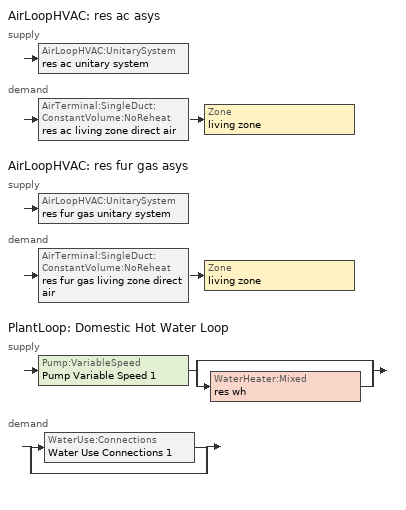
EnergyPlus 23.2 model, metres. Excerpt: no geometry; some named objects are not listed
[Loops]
AirLoopHVAC 'res ac asys'
 supply: AirLoopHVAC:UnitarySystem 'res ac unitary system'
 demand: AirTerminal:SingleDuct:ConstantVolume:NoReheat 'res ac living zone direct air' > Zone 'living zone'
AirLoopHVAC 'res fur gas asys'
 supply: AirLoopHVAC:UnitarySystem 'res fur gas unitary system'
 demand: AirTerminal:SingleDuct:ConstantVolume:NoReheat 'res fur gas living zone direct air' > Zone 'living zone'
PlantLoop 'Domestic Hot Water Loop'
 supply: Pump:VariableSpeed 'Pump Variable Speed 1' > split
  | bypass
  | WaterHeater:Mixed 'res wh'
 demand: split
  | WaterUse:Connections 'Water Use Connections 1'
  | bypass
[ZoneControl:Thermostat]
living zone Thermostat: Zone or ZoneList=living zone; Control Type Schedule=living zone Thermostat Schedule; Control 1=living zone temperature setpoint
[ThermostatSetpoint:DualSetpoint]
living zone temperature setpoint: Heating Setpoint Temperature Schedule=res heating setpoint; Cooling Setpoint Temperature Schedule=res cooling setpoint
[AirTerminal:SingleDuct:ConstantVolume:NoReheat] Availability Schedule=Always On Discrete; Maximum Air Flow Rate {m3/s}=0.674684
res ac living zone direct air; res fur gas living zone direct air
[Zone equipment]
living zone: res ac living zone direct air, res fur gas living zone direct air
[AirLoopHVAC] Design Supply Air Flow Rate {m3/s}=0.674684
res ac asys; res fur gas asys
[Sizing:System] Type of Load to Size On=Sensible; Design Outdoor Air Flow Rate {m3/s}=Autosize; Central Heating Maximum System Air Flow Ratio=0.3; Preheat Design Temperature {C}=7; Preheat Design Humidity Ratio {kgWater/kgDryAir}=0.008; Precool Design Temperature {C}=12.8; Precool Design Humidity Ratio {kgWater/kgDryAir}=0.008; Central Cooling Design Supply Air Temperature {C}=12.8; Central Heating Design Supply Air Temperature {C}=16.7; Type of Zone Sum to Use=NonCoincident; 100% Outdoor Air in Cooling=Yes; 100% Outdoor Air in Heating=Yes; Central Cooling Design Supply Air Humidity Ratio {kgWater/kgDryAir}=0.0085; Central Heating Design Supply Air Humidity Ratio {kgWater/kgDryAir}=0.008; Cooling Supply Air Flow Rate Method=DesignDay; Cooling Supply Air Flow Rate {m3/s}=0; Cooling Supply Air Flow Rate Per Floor Area {m3/s-m2}=0.00996765; Cooling Fraction of Autosized Cooling Supply Air Flow Rate=1; Cooling Supply Air Flow Rate Per Unit Cooling Capacity {m3/s-W}=3.94755e-05; Heating Supply Air Flow Rate Method=DesignDay; Heating Supply Air Flow Rate {m3/s}=0; Heating Supply Air Flow Rate Per Floor Area {m3/s-m2}=0.00996765; Heating Fraction of Autosized Heating Supply Air Flow Rate=1; Heating Fraction of Autosized Cooling Supply Air Flow Rate=1; Heating Supply Air Flow Rate Per Unit Heating Capacity {m3/s-W}=3.15882e-05; System Outdoor Air Method=ZoneSum; Zone Maximum Outdoor Air Fraction=1; Cooling Design Capacity Method=CoolingDesignCapacity; Cooling Design Capacity {W}=Autosize; Cooling Design Capacity Per Floor Area {W/m2}=234.7; Fraction of Autosized Cooling Design Capacity=1; Heating Design Capacity Method=HeatingDesignCapacity; Heating Design Capacity {W}=Autosize; Heating Design Capacity Per Floor Area {W/m2}=157; Fraction of Autosized Heating Design Capacity=1; Central Cooling Capacity Control Method=OnOff
res ac asys; res fur gas asys
[AvailabilityManager:Scheduled] Schedule=Always On Discrete
res ac asys Availability Manager; res fur gas asys Availability Manager
[AirLoopHVAC:UnitarySystem] Control Type=Load; Controlling Zone or Thermostat Location=living zone; Dehumidification Control Type=None; Availability Schedule=Always On Discrete; Fan Placement=BlowThrough; Supply Air Fan Operating Mode Schedule=Always Off Discrete; DX Heating Coil Sizing Ratio=1; Use DOAS DX Cooling Coil=No; Minimum Supply Air Temperature {C}=2; Latent Load Control=SensibleOnlyLoadControl; Cooling Supply Air Flow Rate Method=SupplyAirFlowRate; Heating Supply Air Flow Rate Method=SupplyAirFlowRate; No Load Supply Air Flow Rate {m3/s}=0; Maximum Supply Air Temperature {C}=48.8889; Maximum Outdoor Dry-Bulb Temperature for Supplemental Heater Operation {C}=21; Ancillary On-Cycle Electric Power {W}=0; Ancillary Off-Cycle Electric Power {W}=0
Name | Supply Fan | Cooling Coil | Cooling Supply Air Flow Rate {m3/s} | Heating Supply Air Flow Rate {m3/s} | Heating Coil
res ac unitary system | res ac clg supply fan | res ac cooling coil | 0.624544 | 0
res fur gas unitary system | res fur gas htg supply fan |  | 0 | 0.674684 | res fur gas heating coil
[Fan:OnOff] Availability Schedule=Always On Discrete; Fan Total Efficiency=0.75; Pressure Rise {Pa}=794.58; Maximum Flow Rate {m3/s}=0.674688; Motor Efficiency=1; Motor In Airstream Fraction=1
Name | Fan Power Ratio Function of Speed Ratio Curve | Fan Efficiency Ratio Function of Speed Ratio Curve
res ac clg supply fan | Fan On Off Power Curve | Fan On Off Efficiency Curve
res fur gas htg supply fan | Fan On Off Power Curve 1 | Fan On Off Efficiency Curve 1
[Coil:Cooling:DX:SingleSpeed]
res ac cooling coil: Availability Schedule=Always On Discrete; Gross Rated Total Cooling Capacity {W}=9326.6; Gross Rated Sensible Heat Ratio=0.740403; Gross Rated Cooling COP {W/W}=3.95054; Rated Air Flow Rate {m3/s}=0.48324; 2017 Rated Evaporator Fan Power Per Volume Flow Rate {W/(m3/s)}=773.391; Total Cooling Capacity Function of Temperature Curve=Cool-Cap-fT1; Total Cooling Capacity Function of Flow Fraction Curve=Cool-Cap-fFF1; Energy Input Ratio Function of Temperature Curve=Cool-EIR-fT1; Energy Input Ratio Function of Flow Fraction Curve=Cool-EIR-fFF1; Part Load Fraction Correlation Curve=Cool-PLF-fPLR1; Nominal Time for Condensate Removal to Begin {s}=1000; Ratio of Initial Moisture Evaporation Rate and Steady State Latent Capacity=1.5; Maximum Cycling Rate {cycles/hr}=3; Latent Capacity Time Constant {s}=45; Condenser Type=AirCooled; Evaporative Condenser Effectiveness=0; Evaporative Condenser Air Flow Rate {m3/s}=Autosize; Evaporative Condenser Pump Rated Power Consumption {W}=Autosize; Crankcase Heater Capacity {W}=0; Maximum Outdoor Dry-Bulb Temperature for Crankcase Heater Operation {C}=12.7778; Basin Heater Capacity {W/K}=0; Basin Heater Setpoint Temperature {C}=10
[AirLoopHVAC:ReturnPlenum]
Name | Zone
res ac asys return plenum | res ds res ac asys ret air zone
res fur gas asys return plenum | res ds res fur gas asys ret air zone
[Coil:Heating:Fuel]
res fur gas heating coil: Availability Schedule=Always On Discrete; Fuel Type=NaturalGas; Burner Efficiency=0.76; Nominal Capacity {W}=22585; On Cycle Parasitic Electric Load {W}=76; Off Cycle Parasitic Fuel Load {W}=0
[PlantLoop]
Domestic Hot Water Loop: Fluid Type=Water; Plant Equipment Operation Scheme=Domestic Hot Water Loop Operation Schemes; Maximum Loop Temperature {C}=100; Minimum Loop Temperature {C}=0; Maximum Loop Flow Rate {m3/s}=0.01; Minimum Loop Flow Rate {m3/s}=0; Plant Loop Volume {m3}=0.003; Load Distribution Scheme=Optimal; Plant Loop Demand Calculation Scheme=SingleSetpoint
[Sizing:Plant]
Domestic Hot Water Loop: Loop Type=Heating; Design Loop Exit Temperature {C}=52.6667; Loop Design Temperature Difference {deltaC}=5.55556; Sizing Option=NonCoincident; Zone Timesteps in Averaging Window=1; Coincident Sizing Factor Mode=None
[Pump:VariableSpeed]
Pump Variable Speed 1: Design Maximum Flow Rate {m3/s}=0.01; Design Pump Head {Pa}=1; Design Power Consumption {W}=0; Motor Efficiency=1; Fraction of Motor Inefficiencies to Fluid Stream=0; Coefficient 1 of the Part Load Performance Curve=0; Coefficient 2 of the Part Load Performance Curve=1; Coefficient 3 of the Part Load Performance Curve=0; Coefficient 4 of the Part Load Performance Curve=0; Design Minimum Flow Rate {m3/s}=0; Pump Control Type=Intermittent; Skin Loss Radiative Fraction=0.5; Design Power Sizing Method=PowerPerFlowPerPressure; Design Electric Power per Unit Flow Rate {W/(m3/s)}=348701.1; Design Shaft Power per Unit Flow Rate per Unit Head {W/((m3/s)-Pa)}=1.28205; Design Minimum Flow Rate Fraction=0
[WaterHeater:Mixed]
res wh: Tank Volume {m3}=0.179807; Setpoint Temperature Schedule=WH Setpoint Temp; Deadband Temperature Difference {deltaC}=2; Maximum Temperature Limit {C}=99; Heater Control Type=Cycle; Heater Maximum Capacity {W}=11722.8; Heater Minimum Capacity {W}=0; Heater Ignition Minimum Flow Rate {m3/s}=0; Heater Ignition Delay {s}=0; Heater Fuel Type=NaturalGas; Heater Thermal Efficiency=0.773298; Off Cycle Parasitic Fuel Consumption Rate {W}=0; Off Cycle Parasitic Fuel Type=Electricity; Off Cycle Parasitic Heat Fraction to Tank=0; On Cycle Parasitic Fuel Consumption Rate {W}=0; On Cycle Parasitic Fuel Type=Electricity; On Cycle Parasitic Heat Fraction to Tank=0; Ambient Temperature Indicator=Zone; Ambient Temperature Zone=unfinished basement zone; Off Cycle Loss Coefficient to Ambient Temperature {W/K}=4.15693; Off Cycle Loss Fraction to Zone=0.64; On Cycle Loss Coefficient to Ambient Temperature {W/K}=4.15693; On Cycle Loss Fraction to Zone=1; Use Side Effectiveness=1; Source Side Effectiveness=1; Use Side Design Flow Rate {m3/s}=Autosize; Source Side Design Flow Rate {m3/s}=Autosize; Indirect Water Heating Recovery Time {hr}=1.5; Source Side Flow Control Mode=IndirectHeatPrimarySetpoint
[SetpointManager:Scheduled]
Setpoint Manager Scheduled 1: Control Variable=Temperature; Schedule=dhw temp
[WaterUse:Connections]
Water Use Connections 1: Water Use Equipment 1=res shower; Water Use Equipment 2=res sink; Water Use Equipment 3=res bath; Water Use Equipment 4=res shower dist=0.0; Water Use Equipment 5=res sink dist=0.0; Water Use Equipment 6=res bath dist=0.0; Water Use Equipment 7=res cw; Water Use Equipment 8=res dw
[WaterUse:Equipment] Zone=living zone
Name | Peak Flow Rate {m3/s} | Flow Rate Fraction Schedule | Target Temperature Schedule
res shower | 0.000282084 | res shower schedule | res shower temperature schedule
res sink | 0.000217295 | res sink schedule | res sink temperature schedule
res bath | 0.000410179 | res bath schedule | res bath temperature schedule
res shower dist=0.0 | 0 | res shower schedule | res shower temperature schedule
res sink dist=0.0 | 0 | res sink schedule | res sink temperature schedule
res bath dist=0.0 | 0 | res bath schedule | res bath temperature schedule
res cw | 0.000143212 | res cw schedule | res cw temperature schedule
res dw | 6.68786e-05 | res dw schedule | res dw temperature schedule
[PlantEquipmentOperationSchemes]
Domestic Hot Water Loop Operation Schemes: Control Scheme 1=Domestic Hot Water Loop Heating Operation Scheme; Control Scheme 1 Schedule=Always On Discrete
[PlantEquipmentOperation:HeatingLoad]
Domestic Hot Water Loop Heating Operation Scheme: Load Range 1 Lower Limit {W}=0; Load Range 1 Upper Limit {W}=1000000000; Range 1 Equipment List=Domestic Hot Water Loop Heating Equipment List
[PlantEquipmentList]
Domestic Hot Water Loop Heating Equipment List: res wh
[EnergyManagementSystem:GlobalVariable]
res_ds_res_ac_asys_AhMfr
res_ds_res_ac_asys_AhT
res_ds_res_ac_asys_AhToLiv
res_ds_res_ac_asys_AhTt
res_ds_res_ac_asys_AhVfr
res_ds_res_ac_asys_AhW
res_ds_res_ac_asys_AhWt
res_ds_res_ac_asys_FanRtf
res_ds_res_ac_asys_LivToAh
res_ds_res_ac_asys_lk_ret_fan_equiv
res_ds_res_ac_asys_lk_sup_fan_equiv
res_ds_res_ac_asys_RaT
res_ds_res_ac_asys_RaW
res_ds_res_ac_asys_RetDCnToAh
res_ds_res_ac_asys_RetDCnToPl
res_ds_res_ac_asys_RetLatLk
res_ds_res_ac_asys_RetSLk
res_ds_res_ac_asys_SupDCnToAh
res_ds_res_ac_asys_SupDCnToLv
res_ds_res_ac_asys_SupLatLkToAh
res_ds_res_ac_asys_SupLatLkToLv
res_ds_res_ac_asys_SupSLkToAh
res_ds_res_ac_asys_SupSLkToLv
res_ds_res_fur_gas_asys_AhMfr
res_ds_res_fur_gas_asys_AhT
res_ds_res_fur_gas_asys_AhToLiv
res_ds_res_fur_gas_asys_AhTt
res_ds_res_fur_gas_asys_AhVfr
res_ds_res_fur_gas_asys_AhW
res_ds_res_fur_gas_asys_AhWt
res_ds_res_fur_gas_asys_FanRtf
res_ds_res_fur_gas_asys_LivToAh
res_ds_res_fur_gas_asys_lk_ret_fan_equiv
res_ds_res_fur_gas_asys_lk_sup_fan_equiv
res_ds_res_fur_gas_asys_RaT
res_ds_res_fur_gas_asys_RaW
res_ds_res_fur_gas_asys_RetDCnToAh
res_ds_res_fur_gas_asys_RetDCnToPl
res_ds_res_fur_gas_asys_RetLatLk
res_ds_res_fur_gas_asys_RetSLk
res_ds_res_fur_gas_asys_SupDCnToAh
res_ds_res_fur_gas_asys_SupDCnToLv
res_ds_res_fur_gas_asys_SupLatLkToAh
res_ds_res_fur_gas_asys_SupLatLkToLv
res_ds_res_fur_gas_asys_SupSLkToAh
res_ds_res_fur_gas_asys_SupSLkToLv
[EnergyManagementSystem:Sensor]
Name | Output:Variable or Output:Meter Index Key | Output:Variable or Output:Meter
res_af_1_tin_s; res_ceil_fan_tin_sensor | living zone | Zone Mean Air Temperature
res_af_1_tt_s | living zone | Zone Outdoor Air Drybulb Temperature
res_af_vw_s |  | Site Wind Speed
res_ceil_fan_sched_val_sensor | res ceil fan schedule | Schedule Value
res_ds_res_ac_asys_ah_mfr_s | Node 19 | System Node Mass Flow Rate
res_ds_res_ac_asys_ah_tt_s | Node 19 | System Node Temperature
res_ds_res_ac_asys_ah_vfr_s | Node 19 | System Node Current Density Volume Flow Rate
res_ds_res_ac_asys_ah_wt_s | Node 19 | System Node Humidity Ratio
res_ds_res_ac_asys_fan_rtf_s | res ac clg supply fan | Fan Runtime Fraction
res_ds_res_ac_asys_ra_t_s | Node 22 | System Node Temperature
res_ds_res_ac_asys_ra_w_s | Node 22 | System Node Humidity Ratio
res_ds_res_ac_asys_win_s; res_ds_res_fur_gas_asys_win_s | living zone | Zone Mean Air Humidity Ratio
res_ds_res_fur_gas_asys_ah_mfr_s | Node 26 | System Node Mass Flow Rate
res_ds_res_fur_gas_asys_ah_tt_s | Node 26 | System Node Temperature
res_ds_res_fur_gas_asys_ah_vfr_s | Node 26 | System Node Current Density Volume Flow Rate
res_ds_res_fur_gas_asys_ah_wt_s | Node 26 | System Node Humidity Ratio
res_ds_res_fur_gas_asys_fan_rtf_s | res fur gas htg supply fan | Fan Runtime Fraction
res_ds_res_fur_gas_asys_ra_t_s | Node 29 | System Node Temperature
res_ds_res_fur_gas_asys_ra_w_s | Node 29 | System Node Humidity Ratio
res_infil_1_bath_sch_s | res mv_1 bath exhaust schedule | Schedule Value
res_infil_1_dryer_sch_s | res mv_1 dryer exhaust schedule | Schedule Value
res_infil_1_range_sch_s | res mv_1 range exhaust schedule | Schedule Value
res_infil_1_wh_sch_s | Always On Discrete | Schedule Value
res_nv_1_nva_s | res nv_1 avail schedule | Schedule Value
res_nv_1_sp_s | res nv_1 temp schedule | Schedule Value
res_nv_pb_s |  | Site Outdoor Air Barometric Pressure
res_nv_wt_s |  | Site Outdoor Air Humidity Ratio
[EnergyManagementSystem:Actuator]
Name | Actuated Component Unique | Actuated Component Type | Actuated Component Control Type
res_ceil_fan_sched_override | res ceil fan master | Schedule:Constant | Schedule Value
res_ds_res_ac_asys_AhToLivMix_act | res ds res ac asys AhToLivMix | ZoneMixing | Air Exchange Flow Rate
res_ds_res_ac_asys_LivToAhMix_act | res ds res ac asys LivToAhMix | ZoneMixing | Air Exchange Flow Rate
res_ds_res_ac_asys_RetDCnToAhEquip_act | res ds res ac asys RetDCnToAhEquip | OtherEquipment | Power Level
res_ds_res_ac_asys_RetDCnToPlEq_act | res ds res ac asys RetDCnToPlEq | OtherEquipment | Power Level
res_ds_res_ac_asys_RetLatLkEq_act | res ds res ac asys RetLatLkEq | OtherEquipment | Power Level
res_ds_res_ac_asys_RetSLkEq_act | res ds res ac asys RetSLkEq | OtherEquipment | Power Level
res_ds_res_ac_asys_SupDCnToAhEq_act | res ds res ac asys SupDCnToAhEq | OtherEquipment | Power Level
res_ds_res_ac_asys_SupDCnToLvEq_act | res ds res ac asys SupDCnToLvEq | OtherEquipment | Power Level
res_ds_res_ac_asys_SupLatLkToAhEq_act | res ds res ac asys SupLatLkToAhEq | OtherEquipment | Power Level
res_ds_res_ac_asys_SupLatLkToLvEq_act | res ds res ac asys SupLatLkToLvEq | OtherEquipment | Power Level
res_ds_res_ac_asys_SupSLkToAhEq_act | res ds res ac asys SupSLkToAhEq | OtherEquipment | Power Level
res_ds_res_ac_asys_SupSLkToLvEq_act | res ds res ac asys SupSLkToLvEq | OtherEquipment | Power Level
res_ds_res_fur_gas_asys_AhToLivMix_act | res ds res fur gas asys AhToLivMix | ZoneMixing | Air Exchange Flow Rate
res_ds_res_fur_gas_asys_LivToAhMix_act | res ds res fur gas asys LivToAhMix | ZoneMixing | Air Exchange Flow Rate
res_ds_res_fur_gas_asys_RetDCnToAhEquip_act | res ds res fur gas asys RetDCnToAhEquip | OtherEquipment | Power Level
res_ds_res_fur_gas_asys_RetDCnToPlEq_act | res ds res fur gas asys RetDCnToPlEq | OtherEquipment | Power Level
res_ds_res_fur_gas_asys_RetLatLkEq_act | res ds res fur gas asys RetLatLkEq | OtherEquipment | Power Level
res_ds_res_fur_gas_asys_RetSLkEq_act | res ds res fur gas asys RetSLkEq | OtherEquipment | Power Level
res_ds_res_fur_gas_asys_SupDCnToAhEq_act | res ds res fur gas asys SupDCnToAhEq | OtherEquipment | Power Level
res_ds_res_fur_gas_asys_SupDCnToLvEq_act | res ds res fur gas asys SupDCnToLvEq | OtherEquipment | Power Level
res_ds_res_fur_gas_asys_SupLatLkToAhEq_act | res ds res fur gas asys SupLatLkToAhEq | OtherEquipment | Power Level
res_ds_res_fur_gas_asys_SupLatLkToLvEq_act | res ds res fur gas asys SupLatLkToLvEq | OtherEquipment | Power Level
res_ds_res_fur_gas_asys_SupSLkToAhEq_act | res ds res fur gas asys SupSLkToAhEq | OtherEquipment | Power Level
res_ds_res_fur_gas_asys_SupSLkToLvEq_act | res ds res fur gas asys SupSLkToLvEq | OtherEquipment | Power Level
res_infil_1_bath_fan_act | res infil_1 bath fan | ElectricEquipment | Electricity Rate
res_infil_1_flow_act | res infil_1 flow | Zone Infiltration | Air Exchange Flow Rate
res_infil_1_house_fan_act | res infil_1 house fan | ElectricEquipment | Electricity Rate
res_infil_1_range_fan_act | res infil_1 range fan | ElectricEquipment | Electricity Rate
res_nv_1_flow_act | res nv_1 flow | Zone Infiltration | Air Exchange Flow Rate
[EnergyManagementSystem:Program]
res_ceil_fan_schedule_program: If res_ceil_fan_sched_val_sensor == 0; Set res_ceil_fan_sched_override = 0; ElseIf res_ceil_fan_tin_sensor < 22.167; Set res_ceil_fan_sched_override = 0; Else; Set res_ceil_fan_sched_override = 1; EndIf
res_ds_res_ac_asys_program: Set res_ds_res_ac_asys_AhMfr = res_ds_res_ac_asys_ah_mfr_s; Set res_ds_res_ac_asys_FanRtf = res_ds_res_ac_asys_fan_rtf_s; Set res_ds_res_ac_asys_AhVfr = res_ds_res_ac_asys_ah_vfr_s; Set res_ds_res_ac_asys_AhTt = res_ds_res_ac_asys_ah_tt_s; Set res_ds_res_ac_asys_AhWt = res_ds_res_ac_asys_ah_wt_s; Set res_ds_res_ac_asys_RaT = res_ds_res_ac_asys_ra_t_s; Set res_ds_res_ac_asys_RaW = res_ds_res_ac_asys_ra_w_s; Set res_ds_res_ac_asys_AhT = res_ds_res_ac_asys_ah_t_s; Set res_ds_res_ac_asys_AhW = res_ds_res_ac_asys_ah_w_s; Run res_ds_res_ac_asys_lk_subrout; Set res_ds_res_ac_asys_SupSLkToLvEq_act = res_ds_res_ac_asys_SupSLkToLv; Set res_ds_res_ac_asys_SupLatLkToLvEq_act = res_ds_res_ac_asys_SupLatLkToLv; Set res_ds_res_ac_asys_SupDCnToLvEq_act = res_ds_res_ac_asys_SupDCnToLv; Set res_ds_res_ac_asys_SupDCnToAhEq_act = res_ds_res_ac_asys_SupDCnToAh; Set res_ds_res_ac_asys_SupSLkToAhEq_act = res_ds_res_ac_asys_SupSLkToAh; Set res_ds_res_ac_asys_SupLatLkToAhEq_act = res_ds_res_ac_asys_SupLatLkToAh; Set res_ds_res_ac_asys_RetSLkEq_act = res_ds_res_ac_asys_RetSLk; Set res_ds_res_ac_asys_RetLatLkEq_act = res_ds_res_ac_asys_RetLatLk; Set res_ds_res_ac_asys_RetDCnToPlEq_act = res_ds_res_ac_asys_RetDCnToPl; Set res_ds_res_ac_asys_RetDCnToAhEquip_act = res_ds_res_ac_asys_RetDCnToAh; Set res_ds_res_ac_asys_AhToLivMix_act = res_ds_res_ac_asys_AhToLiv; Set res_ds_res_ac_asys_LivToAhMix_act = res_ds_res_ac_asys_LivToAh
res_ds_res_fur_gas_asys_program: Set res_ds_res_fur_gas_asys_AhMfr = res_ds_res_fur_gas_asys_ah_mfr_s; Set res_ds_res_fur_gas_asys_FanRtf = res_ds_res_fur_gas_asys_fan_rtf_s; Set res_ds_res_fur_gas_asys_AhVfr = res_ds_res_fur_gas_asys_ah_vfr_s; Set res_ds_res_fur_gas_asys_AhTt = res_ds_res_fur_gas_asys_ah_tt_s; Set res_ds_res_fur_gas_asys_AhWt = res_ds_res_fur_gas_asys_ah_wt_s; Set res_ds_res_fur_gas_asys_RaT = res_ds_res_fur_gas_asys_ra_t_s; Set res_ds_res_fur_gas_asys_RaW = res_ds_res_fur_gas_asys_ra_w_s; Set res_ds_res_fur_gas_asys_AhT = res_ds_res_fur_gas_asys_ah_t_s; Set res_ds_res_fur_gas_asys_AhW = res_ds_res_fur_gas_asys_ah_w_s; Run res_ds_res_fur_gas_asys_lk_subrout; Set res_ds_res_fur_gas_asys_SupSLkToLvEq_act = res_ds_res_fur_gas_asys_SupSLkToLv; Set res_ds_res_fur_gas_asys_SupLatLkToLvEq_act = res_ds_res_fur_gas_asys_SupLatLkToLv; Set res_ds_res_fur_gas_asys_SupDCnToLvEq_act = res_ds_res_fur_gas_asys_SupDCnToLv; Set res_ds_res_fur_gas_asys_SupDCnToAhEq_act = res_ds_res_fur_gas_asys_SupDCnToAh; Set res_ds_res_fur_gas_asys_SupSLkToAhEq_act = res_ds_res_fur_gas_asys_SupSLkToAh; Set res_ds_res_fur_gas_asys_SupLatLkToAhEq_act = res_ds_res_fur_gas_asys_SupLatLkToAh; Set res_ds_res_fur_gas_asys_RetSLkEq_act = res_ds_res_fur_gas_asys_RetSLk; Set res_ds_res_fur_gas_asys_RetLatLkEq_act = res_ds_res_fur_gas_asys_RetLatLk; Set res_ds_res_fur_gas_asys_RetDCnToPlEq_act = res_ds_res_fur_gas_asys_RetDCnToPl; Set res_ds_res_fur_gas_asys_RetDCnToAhEquip_act = res_ds_res_fur_gas_asys_RetDCnToAh; Set res_ds_res_fur_gas_asys_AhToLivMix_act = res_ds_res_fur_gas_asys_AhToLiv; Set res_ds_res_fur_gas_asys_LivToAhMix_act = res_ds_res_fur_gas_asys_LivToAh
res_infil_1_program: Set p_m = 0.14; Set p_s = 0.22; Set s_m = 270; Set s_s = 370; Set z_m = 9.99744; Set z_s = 4.8768; Set f_t = (((s_m/z_m)^p_m)*((z_s/s_s)^p_s)); Set Tdiff = res_af_1_tin_s-res_af_1_tt_s; Set dT = @Abs Tdiff; Set c = 0.1092; Set Cs = 0.1014; Set Cw = 0.1448; Set n = 0.67; Set sft = (f_t*0.7000000000000001); Set temp1 = ((c*Cw)*((sft*res_af_vw_s)^(2*n)))^2; Set Qn = (((c*Cs*(dT^n))^2)+temp1)^0.5; Set Tdiff = res_af_1_tin_s-res_af_1_tt_s; Set dT = @Abs Tdiff; Set QWHV = res_infil_1_wh_sch_s*0.0; Set Qrange = res_infil_1_range_sch_s*0.0472; Set Qdryer = res_infil_1_dryer_sch_s*0.0472; Set Qbath = res_infil_1_bath_sch_s*0.059; Set QhpwhOut = 0; Set QhpwhIn = 0; Set QductsOut = 0; Set QductsIn = 0; Set QductsOut = QductsOut+res_ds_res_fur_gas_asys_lk_ret_fan_equiv; Set QductsIn = QductsIn+res_ds_res_fur_gas_asys_lk_sup_fan_equiv; Set QductsOut = QductsOut+res_ds_res_ac_asys_lk_ret_fan_equiv; Set QductsIn = QductsIn+res_ds_res_ac_asys_lk_sup_fan_equiv; Set Qout = Qrange+Qbath+Qdryer+QhpwhOut+QductsOut; Set Qin = QWHV+QhpwhIn+QductsIn; Set Qu = @Abs (Qout- Qin); Set Qb = (@Min Qout Qin); Set faneff_wh = 1; Set res_infil_1_house_fan_act = (QWHV*300)/faneff_wh*0; Set faneff_sp = 0.4719474432000001; Set res_infil_1_range_fan_act = (Qrange*300)/faneff_sp; Set res_infil_1_bath_fan_act = (Qbath*300)/faneff_sp; Set Q_acctd_for_elsewhere = QhpwhOut+QhpwhIn+QductsOut+QductsIn; Set res_infil_1_flow_act = (((Qu^2)+(Qn^2))^0.5)-Q_acctd_for_elsewhere; Set res_infil_1_flow_act = (@Max res_infil_1_flow_act 0)
res_nv_1_program: Set Tdiff = res_af_1_tin_s-res_af_1_tt_s; Set dT = (@Abs Tdiff); Set pt = (@RhFnTdbWPb res_af_1_tt_s res_nv_wt_s res_nv_pb_s); Set NVA = 13610.343720573013; Set Cs = 0.00017926040778923255; Set Cw = 8.70903777141566e-05; Set MNV = 3.7755795455999985; Set MHR = 0.0115; Set MRH = 0.7; Set temp1 = (res_nv_1_nva_s*NVA); Set SGNV = temp1*((((Cs*dT)+(Cw*(res_af_vw_s^2)))^0.5)/1000); If (res_nv_wt_s<MHR) && (pt<MRH) && (res_af_1_tin_s>res_nv_1_sp_s); Set temp2 = (res_af_1_tin_s-res_nv_1_sp_s); Set NVadj1 = temp2/(res_af_1_tin_s-res_af_1_tt_s); Set NVadj2 = (@Min NVadj1 1); Set NVadj3 = (@Max NVadj2 0); Set NVadj = SGNV*NVadj3; Set res_nv_1_flow_act = (@Min NVadj MNV); Else; Set res_nv_1_flow_act = 0; EndIf
[EnergyManagementSystem:ProgramCallingManager]
res af_1 program calling manager: BeginTimestepBeforePredictor; res_infil_1_program; res_nv_1_program
res ceil fan program calling manager: BeginTimestepBeforePredictor; res_ceil_fan_schedule_program
res ds res ac asys program calling manager: EndOfSystemTimestepAfterHVACReporting; res_ds_res_ac_asys_program
res ds res fur gas asys program calling manager: EndOfSystemTimestepAfterHVACReporting; res_ds_res_fur_gas_asys_program
[Schedule:Day:Interval]
res heating setpoint allday1; res heating setpoint allday2; res heating setpoint allday3; res heating setpoint allday4; res heating setpoint allday5; res heating setpoint allday6; res heating setpoint allday7; res heating setpoint allday8; res heating setpoint allday9; res heating setpoint allday10; res heating setpoint allday11; res heating setpoint allday12: No, 24:00, 20
Schedule Day 12; Schedule Day 13; res bath schedule allday1; res bath schedule allday3; res bath schedule allday4; res bath schedule allday5; res bath schedule allday6; res bath schedule allday7; res cw schedule allday1; res cw schedule allday3; res cw schedule allday4; res cw schedule allday5; res cw schedule allday6; res dw schedule allday1; res dw schedule allday2; res dw schedule allday4; res dw schedule allday5; Schedule Day 17; Schedule Day 19; Schedule Day 6; Schedule Day 7; Schedule Day 8: No, 24:00, 0
res heating setpoint summer design; res cooling setpoint summer design: No, 24:00, 23.8889
res heating setpoint winter design; res cooling setpoint winter design: No, 24:00, 21.1111
res cooling setpoint allday1; res cooling setpoint allday2; res cooling setpoint allday3; res cooling setpoint allday4; res cooling setpoint allday5; res cooling setpoint allday6; res cooling setpoint allday7; res cooling setpoint allday8; res cooling setpoint allday9; res cooling setpoint allday10; res cooling setpoint allday11; res cooling setpoint allday12: No, 01:00, 22.2222, 02:00, 22.2222, 03:00, 22.2222, 04:00, 22.2222, 05:00, 22.2222, 06:00, 22.2222, 07:00, 22.2222, 08:00, 22.2222, 09:00, 22.2222, 10:00, 22.2222, 11:00, 22.2222, 12:00, 22.2222, 13:00, 22.2222, 14:00, 22.2222, 15:00, 22.2222, 16:00, 22.2222, 17:00, 22.2222, 18:00, 22.2222, 19:00, 22.2222, 20:00, 22.2222, 21:00, 22.2222, 22:00, 22.2222, 23:00, 22.2222, 24:00, 22.2222
res bath schedule allday2: No, 08:10, 0, 08:20, 0.180424, 08:30, 0.270635, 24:00, 0
res cw schedule allday2: No, 09:10, 0, 09:20, 0.0902163, 24:00, 0
res cw schedule allday7: No, 13:20, 0, 13:30, 0.0975645, 24:00, 0
res dw schedule allday3: No, 19:30, 0, 19:40, 0.0400351, 19:50, 0.0571529, 20:00, 0.0639016, 20:10, 0.081898, 20:20, 0.099543, 20:30, 0.0866432, 24:00, 0
res dw schedule allday6: No, 18:10, 0, 18:20, 0.093427, 18:30, 0.074833, 18:40, 0.0676977, 18:50, 0.068471, 21:10, 0, 21:20, 0.0692794, 21:30, 0.0906855, 21:40, 0.0835852, 21:50, 0.0495255, 22:00, 0.0387698, 22:10, 0.0489279, 24:00, 0
res dw schedule allday7: No, 14:50, 0, 15:00, 0.0515992, 15:10, 0.0746924, 15:20, 0.0617223, 15:30, 0.0624956, 15:40, 0.0599649, 15:50, 0.0781019, 24:00, 0
res shower schedule allday1: No, 06:10, 0, 06:20, 0.450498, 06:30, 0.0643569, 06:40, 0, 06:50, 0.175736, 07:00, 0.100421, 07:50, 0, 08:00, 0.370157, 08:10, 0.323887, 08:20, 0, 08:30, 0.519106, 08:40, 0.0648882, 10:40, 0, 10:50, 0.0471331, 11:00, 0.141399, 12:40, 0, 12:50, 0.280673, 13:10, 0, 13:20, 0.270268, 13:30, 0.202701, 24:00, 0
res shower schedule allday2: No, 19:50, 0, 20:00, 0.29524, 20:10, 0.0738101, 20:20, 0, 20:30, 0.201107, 24:00, 0
res shower schedule allday3: No, 03:00, 0, 03:10, 0.162254, 03:20, 0.378592, 03:30, 0, 03:40, 0.229466, 03:50, 0.152978, 09:10, 0, 09:20, 0.201771, 09:30, 0.336285, 21:30, 0, 21:40, 0.0568076, 21:50, 0.22723, 24:00, 0
res shower schedule allday4: No, 03:00, 0, 03:10, 0.084658, 03:20, 0.42329, 03:30, 0, 03:40, 0.046004, 03:50, 0.368032, 05:30, 0, 05:40, 0.167036, 05:50, 0.278392, 07:40, 0, 07:50, 0.581404, 08:00, 0.0646004, 24:00, 0
res shower schedule allday5: No, 07:10, 0, 07:20, 0.471995, 07:30, 0.094399, 24:00, 0
res shower schedule allday6: No, 10:30, 0, 10:40, 0.144255, 11:00, 0, 11:10, 0.183751, 11:20, 0.11025, 24:00, 0
res shower schedule allday7: No, 04:10, 0, 04:30, 0.112774, 04:40, 0, 05:00, 0.135953, 09:20, 0, 09:30, 0.290015, 09:50, 0, 10:00, 0.201461, 10:10, 0.402922, 10:20, 0.120877, 13:40, 0, 13:50, 0.22847, 14:00, 0.091388, 14:10, 0.172415, 14:20, 0.597764, 14:30, 0.36449, 24:00, 0
res sink schedule allday1: No, 06:40, 0, 06:50, 0.0427584, 07:40, 0, 07:50, 0.0530949, 08:10, 0, 08:20, 0.0375301, 09:10, 0, 09:20, 0.0243089, 09:30, 0, 09:40, 0.0007812, 09:50, 0.0516827, 11:10, 0, 11:20, 0.0033353, 11:30, 0, 11:40, 0.0148438, 11:50, 0, 12:00, 0.0844952, 12:10, 0.0054387, 13:50, 0, 14:00, 0.0292968, 16:30, 0, 16:40, 0.046935, 16:50, 0.0266226, 17:40, 0, 17:50, 0.0113281, 18:00, 0.0042368, 18:20, 0, 18:30, 0.0487079, 20:00, 0, 20:10, 0.105288, 20:20, 0, 20:30, 0.0109976, 21:00, 0, 21:10, 0.0173979, 21:20, 0, 21:30, 0.0252103, 21:40, 0, 21:50, 0.0039663, 22:40, 0, 22:50, 0.01253, 23:00, 0.0914663, 24:00, 0
res sink schedule allday2: No, 00:10, 0.0015925, 07:00, 0, 07:10, 0.004387, 07:20, 0.0167969, 07:30, 0, 07:40, 0.0185697, 07:50, 0.0378004, 08:00, 0.0465144, 08:10, 0.0008714, 08:50, 0, 09:00, 0.0300781, 09:10, 0.0673075, 11:30, 0, 11:40, 0.0250901, 11:50, 0.0476262, 12:00, 0, 12:10, 0.0010817, 12:20, 0.122055, 12:30, 0.0611479, 12:40, 0.0242187, 14:00, 0, 14:10, 0.0011118, 14:40, 0, 14:50, 0.0032452, 15:00, 0.0053486, 17:00, 0, 17:10, 0.0084135, 18:00, 0, 18:10, 0.111779, 19:00, 0, 19:10, 0.0433594, 20:00, 0, 20:10, 0.0314002, 20:20, 0.0744591, 20:30, 0, 20:40, 0.0539363, 21:30, 0, 21:40, 0.0641526, 22:30, 0, 22:40, 0.0001502, 24:00, 0
res sink schedule allday3: No, 06:20, 0, 06:30, 0.0401743, 07:30, 0, 07:40, 0.0155349, 07:50, 0.0283053, 08:00, 0.119651, 08:20, 0, 08:30, 0.0340444, 08:40, 0, 08:50, 0.0002103, 09:00, 0.0824219, 09:10, 0.130048, 09:20, 0, 09:30, 0.0230469, 09:40, 0.0071214, 09:50, 0.0001202, 10:00, 0, 10:10, 0.0183293, 10:20, 0, 10:30, 0.0035156, 10:50, 0, 11:00, 0.0384014, 11:10, 0.005649, 11:20, 0, 11:30, 0.114123, 12:00, 0, 12:10, 0.0380709, 12:50, 0, 13:00, 0.0239182, 13:10, 0, 13:20, 0.0002103, 14:00, 0, 14:10, 0.0715445, 14:20, 0.0436298, 14:30, 0.0072716, 15:10, 0, 15:20, 0.0364783, 15:30, 0.0185096, 16:10, 0, 16:20, 0.0686899, 16:30, 0, 16:40, 0.009345, 16:50, 0.10619, 17:00, 0.0642428, 18:00, 0, 18:10, 0.0053786, 18:20, 0, 18:30, 0.0350962, 18:40, 0.0638522, 20:40, 0, 20:50, 0.0582632, 21:00, 0.0272536, 22:20, 0, 22:30, 0.0123498, 23:00, 0, 23:10, 0.0761119, 23:20, 0.0265925, 23:50, 0, 24:00, 0.0090445
res sink schedule allday4: No, 00:10, 0.0036959, 01:30, 0, 01:40, 0.0148737, 01:50, 0.122626, 02:20, 0, 02:30, 0.195733, 05:10, 0, 05:20, 0.016857, 06:20, 0, 06:30, 0.0798376, 07:10, 0, 07:20, 0.0050781, 08:50, 0, 09:00, 0.0273437, 09:20, 0, 09:30, 0.0598257, 09:40, 0, 09:50, 0.0170072, 10:00, 0.0173377, 10:50, 0, 11:00, 0.0232272, 12:20, 0, 12:30, 0.0431791, 15:10, 0, 15:20, 0.0463642, 15:30, 0.0184796, 17:40, 0, 17:50, 0.0016226, 18:00, 0.0078425, 18:30, 0, 18:40, 9.01e-05, 18:50, 0, 19:00, 0.0637621, 19:10, 0, 19:20, 0.173467, 19:30, 0.0051382, 20:50, 0, 21:00, 0.024399, 23:50, 0, 24:00, 0.0010216
res sink schedule allday5: No, 00:30, 0, 00:40, 0.0294772, 03:40, 0, 03:50, 0.0026142, 08:10, 0, 08:20, 0.0195012, 08:40, 0, 08:50, 0.160637, 09:00, 0.0207932, 09:10, 0.0979867, 09:30, 0, 09:40, 0.0244291, 12:30, 0, 12:40, 0.0028546, 12:50, 0, 13:00, 0.010607, 13:50, 0, 14:00, 0.0603365, 16:30, 0, 16:40, 0.0501803, 16:50, 0, 17:00, 0.0228065, 18:10, 0, 18:20, 0.0277345, 18:30, 0, 18:40, 0.0369892, 18:50, 0.0190505, 21:50, 0, 22:00, 0.0455228, 22:20, 0, 22:30, 0.0063401, 23:00, 0, 23:10, 0.0045673, 23:20, 0.0414063, 24:00, 0
res sink schedule allday6: No, 07:50, 0, 08:00, 0.0004808, 08:50, 0, 09:00, 0.0485277, 10:50, 0, 11:00, 0.0055288, 11:10, 0, 11:20, 0.0014123, 11:30, 0.040024, 13:40, 0, 13:50, 0.0411358, 14:00, 0.0702524, 14:10, 0.0360577, 14:20, 0.025601, 16:50, 0, 17:00, 0.0027644, 17:40, 0, 17:50, 0.0015925, 18:20, 0, 18:30, 0.0225661, 19:30, 0, 19:40, 0.0377704, 19:50, 0.0104267, 20:30, 0, 20:40, 0.0022536, 24:00, 0
res sink schedule allday7: No, 02:40, 0, 02:50, 0.0113281, 04:00, 0, 04:10, 0.0385818, 05:10, 0, 05:20, 0.0115385, 05:40, 0, 05:50, 0.0100361, 06:30, 0, 06:40, 0.0021635, 08:10, 0, 08:20, 0.0125601, 09:00, 0, 09:10, 0.0123197, 09:20, 0, 09:30, 0.0364483, 09:40, 0.0851262, 10:10, 0, 10:20, 0.0008113, 10:30, 0.0045673, 12:00, 0, 12:10, 0.0303786, 12:20, 0.0162861, 14:10, 0, 14:20, 0.189784, 16:50, 0, 17:00, 0.0304087, 17:10, 0.13146, 17:20, 0.158714, 18:30, 0, 18:40, 0.0258113, 18:50, 0.0016226, 19:00, 0.0122897, 19:10, 0.0010817, 19:40, 0, 19:50, 0.0067909, 20:00, 0.0265625, 21:20, 0, 21:30, 0.0285757, 21:40, 0, 21:50, 0.0236178, 24:00, 0
[Schedule:Week:Daily]
res heating setpoint Week Rule - Jan1-Jan6: Schedule Day 12, res heating setpoint allday1, res heating setpoint allday1, res heating setpoint allday1, res heating setpoint allday1, res heating setpoint allday1, res heating setpoint allday1, Schedule Day 12, res heating setpoint summer design, res heating setpoint winter design, Schedule Day 12, Schedule Day 12
res heating setpoint Week Rule - Jan7-Jan27: res heating setpoint allday1, res heating setpoint allday1, res heating setpoint allday1, res heating setpoint allday1, res heating setpoint allday1, res heating setpoint allday1, res heating setpoint allday1, Schedule Day 12, res heating setpoint summer design, res heating setpoint winter design, Schedule Day 12, Schedule Day 12
res heating setpoint Week Rule - Jan28-Feb3: res heating setpoint allday1, res heating setpoint allday1, res heating setpoint allday1, res heating setpoint allday1, res heating setpoint allday2, res heating setpoint allday2, res heating setpoint allday2, Schedule Day 12, res heating setpoint summer design, res heating setpoint winter design, Schedule Day 12, Schedule Day 12
res heating setpoint Week Rule - Feb4-Feb24: res heating setpoint allday2, res heating setpoint allday2, res heating setpoint allday2, res heating setpoint allday2, res heating setpoint allday2, res heating setpoint allday2, res heating setpoint allday2, Schedule Day 12, res heating setpoint summer design, res heating setpoint winter design, Schedule Day 12, Schedule Day 12
res heating setpoint Week Rule - Feb25-Mar3: res heating setpoint allday2, res heating setpoint allday2, res heating setpoint allday2, res heating setpoint allday2, res heating setpoint allday3, res heating setpoint allday3, res heating setpoint allday3, Schedule Day 12, res heating setpoint summer design, res heating setpoint winter design, Schedule Day 12, Schedule Day 12
res heating setpoint Week Rule - Mar4-Mar31: res heating setpoint allday3, res heating setpoint allday3, res heating setpoint allday3, res heating setpoint allday3, res heating setpoint allday3, res heating setpoint allday3, res heating setpoint allday3, Schedule Day 12, res heating setpoint summer design, res heating setpoint winter design, Schedule Day 12, Schedule Day 12
res heating setpoint Week Rule - Apr1-Apr28: res heating setpoint allday4, res heating setpoint allday4, res heating setpoint allday4, res heating setpoint allday4, res heating setpoint allday4, res heating setpoint allday4, res heating setpoint allday4, Schedule Day 12, res heating setpoint summer design, res heating setpoint winter design, Schedule Day 12, Schedule Day 12
res heating setpoint Week Rule - Apr29-May5: res heating setpoint allday4, res heating setpoint allday4, res heating setpoint allday5, res heating setpoint allday5, res heating setpoint allday5, res heating setpoint allday5, res heating setpoint allday5, Schedule Day 12, res heating setpoint summer design, res heating setpoint winter design, Schedule Day 12, Schedule Day 12
res heating setpoint Week Rule - May6-May26: res heating setpoint allday5, res heating setpoint allday5, res heating setpoint allday5, res heating setpoint allday5, res heating setpoint allday5, res heating setpoint allday5, res heating setpoint allday5, Schedule Day 12, res heating setpoint summer design, res heating setpoint winter design, Schedule Day 12, Schedule Day 12
res heating setpoint Week Rule - May27-Jun2: res heating setpoint allday5, res heating setpoint allday5, res heating setpoint allday5, res heating setpoint allday5, res heating setpoint allday5, res heating setpoint allday6, res heating setpoint allday6, Schedule Day 12, res heating setpoint summer design, res heating setpoint winter design, Schedule Day 12, Schedule Day 12
res heating setpoint Week Rule - Jun3-Jun30: res heating setpoint allday6, res heating setpoint allday6, res heating setpoint allday6, res heating setpoint allday6, res heating setpoint allday6, res heating setpoint allday6, res heating setpoint allday6, Schedule Day 12, res heating setpoint summer design, res heating setpoint winter design, Schedule Day 12, Schedule Day 12
res heating setpoint Week Rule - Jul1-Jul28: res heating setpoint allday7, res heating setpoint allday7, res heating setpoint allday7, res heating setpoint allday7, res heating setpoint allday7, res heating setpoint allday7, res heating setpoint allday7, Schedule Day 12, res heating setpoint summer design, res heating setpoint winter design, Schedule Day 12, Schedule Day 12
res heating setpoint Week Rule - Jul29-Aug4: res heating setpoint allday7, res heating setpoint allday7, res heating setpoint allday7, res heating setpoint allday8, res heating setpoint allday8, res heating setpoint allday8, res heating setpoint allday8, Schedule Day 12, res heating setpoint summer design, res heating setpoint winter design, Schedule Day 12, Schedule Day 12
res heating setpoint Week Rule - Aug5-Aug25: res heating setpoint allday8, res heating setpoint allday8, res heating setpoint allday8, res heating setpoint allday8, res heating setpoint allday8, res heating setpoint allday8, res heating setpoint allday8, Schedule Day 12, res heating setpoint summer design, res heating setpoint winter design, Schedule Day 12, Schedule Day 12
res heating setpoint Week Rule - Aug26-Sep1: res heating setpoint allday8, res heating setpoint allday8, res heating setpoint allday8, res heating setpoint allday8, res heating setpoint allday8, res heating setpoint allday8, res heating setpoint allday9, Schedule Day 12, res heating setpoint summer design, res heating setpoint winter design, Schedule Day 12, Schedule Day 12
res heating setpoint Week Rule - Sep2-Sep29: res heating setpoint allday9, res heating setpoint allday9, res heating setpoint allday9, res heating setpoint allday9, res heating setpoint allday9, res heating setpoint allday9, res heating setpoint allday9, Schedule Day 12, res heating setpoint summer design, res heating setpoint winter design, Schedule Day 12, Schedule Day 12
res heating setpoint Week Rule - Sep30-Oct6: res heating setpoint allday9, res heating setpoint allday10, res heating setpoint allday10, res heating setpoint allday10, res heating setpoint allday10, res heating setpoint allday10, res heating setpoint allday10, Schedule Day 12, res heating setpoint summer design, res heating setpoint winter design, Schedule Day 12, Schedule Day 12
res heating setpoint Week Rule - Oct7-Oct27: res heating setpoint allday10, res heating setpoint allday10, res heating setpoint allday10, res heating setpoint allday10, res heating setpoint allday10, res heating setpoint allday10, res heating setpoint allday10, Schedule Day 12, res heating setpoint summer design, res heating setpoint winter design, Schedule Day 12, Schedule Day 12
res heating setpoint Week Rule - Oct28-Nov3: res heating setpoint allday10, res heating setpoint allday10, res heating setpoint allday10, res heating setpoint allday10, res heating setpoint allday11, res heating setpoint allday11, res heating setpoint allday11, Schedule Day 12, res heating setpoint summer design, res heating setpoint winter design, Schedule Day 12, Schedule Day 12
res heating setpoint Week Rule - Nov4-Nov24: res heating setpoint allday11, res heating setpoint allday11, res heating setpoint allday11, res heating setpoint allday11, res heating setpoint allday11, res heating setpoint allday11, res heating setpoint allday11, Schedule Day 12, res heating setpoint summer design, res heating setpoint winter design, Schedule Day 12, Schedule Day 12
res heating setpoint Week Rule - Nov25-Dec1: res heating setpoint allday11, res heating setpoint allday11, res heating setpoint allday11, res heating setpoint allday11, res heating setpoint allday11, res heating setpoint allday11, res heating setpoint allday12, Schedule Day 12, res heating setpoint summer design, res heating setpoint winter design, Schedule Day 12, Schedule Day 12
res heating setpoint Week Rule - Dec2-Dec31: res heating setpoint allday12, res heating setpoint allday12, res heating setpoint allday12, res heating setpoint allday12, res heating setpoint allday12, res heating setpoint allday12, res heating setpoint allday12, Schedule Day 12, res heating setpoint summer design, res heating setpoint winter design, Schedule Day 12, Schedule Day 12
res cooling setpoint Week Rule - Jan1-Jan6: Schedule Day 13, res cooling setpoint allday1, res cooling setpoint allday1, res cooling setpoint allday1, res cooling setpoint allday1, res cooling setpoint allday1, res cooling setpoint allday1, Schedule Day 13, res cooling setpoint summer design, res cooling setpoint winter design, Schedule Day 13, Schedule Day 13
res cooling setpoint Week Rule - Jan7-Jan27: res cooling setpoint allday1, res cooling setpoint allday1, res cooling setpoint allday1, res cooling setpoint allday1, res cooling setpoint allday1, res cooling setpoint allday1, res cooling setpoint allday1, Schedule Day 13, res cooling setpoint summer design, res cooling setpoint winter design, Schedule Day 13, Schedule Day 13
res cooling setpoint Week Rule - Jan28-Feb3: res cooling setpoint allday1, res cooling setpoint allday1, res cooling setpoint allday1, res cooling setpoint allday1, res cooling setpoint allday2, res cooling setpoint allday2, res cooling setpoint allday2, Schedule Day 13, res cooling setpoint summer design, res cooling setpoint winter design, Schedule Day 13, Schedule Day 13
res cooling setpoint Week Rule - Feb4-Feb24: res cooling setpoint allday2, res cooling setpoint allday2, res cooling setpoint allday2, res cooling setpoint allday2, res cooling setpoint allday2, res cooling setpoint allday2, res cooling setpoint allday2, Schedule Day 13, res cooling setpoint summer design, res cooling setpoint winter design, Schedule Day 13, Schedule Day 13
res cooling setpoint Week Rule - Feb25-Mar3: res cooling setpoint allday2, res cooling setpoint allday2, res cooling setpoint allday2, res cooling setpoint allday2, res cooling setpoint allday3, res cooling setpoint allday3, res cooling setpoint allday3, Schedule Day 13, res cooling setpoint summer design, res cooling setpoint winter design, Schedule Day 13, Schedule Day 13
res cooling setpoint Week Rule - Mar4-Mar31: res cooling setpoint allday3, res cooling setpoint allday3, res cooling setpoint allday3, res cooling setpoint allday3, res cooling setpoint allday3, res cooling setpoint allday3, res cooling setpoint allday3, Schedule Day 13, res cooling setpoint summer design, res cooling setpoint winter design, Schedule Day 13, Schedule Day 13
res cooling setpoint Week Rule - Apr1-Apr28: res cooling setpoint allday4, res cooling setpoint allday4, res cooling setpoint allday4, res cooling setpoint allday4, res cooling setpoint allday4, res cooling setpoint allday4, res cooling setpoint allday4, Schedule Day 13, res cooling setpoint summer design, res cooling setpoint winter design, Schedule Day 13, Schedule Day 13
res cooling setpoint Week Rule - Apr29-May5: res cooling setpoint allday4, res cooling setpoint allday4, res cooling setpoint allday5, res cooling setpoint allday5, res cooling setpoint allday5, res cooling setpoint allday5, res cooling setpoint allday5, Schedule Day 13, res cooling setpoint summer design, res cooling setpoint winter design, Schedule Day 13, Schedule Day 13
res cooling setpoint Week Rule - May6-May26: res cooling setpoint allday5, res cooling setpoint allday5, res cooling setpoint allday5, res cooling setpoint allday5, res cooling setpoint allday5, res cooling setpoint allday5, res cooling setpoint allday5, Schedule Day 13, res cooling setpoint summer design, res cooling setpoint winter design, Schedule Day 13, Schedule Day 13
res cooling setpoint Week Rule - May27-Jun2: res cooling setpoint allday5, res cooling setpoint allday5, res cooling setpoint allday5, res cooling setpoint allday5, res cooling setpoint allday5, res cooling setpoint allday6, res cooling setpoint allday6, Schedule Day 13, res cooling setpoint summer design, res cooling setpoint winter design, Schedule Day 13, Schedule Day 13
res cooling setpoint Week Rule - Jun3-Jun30: res cooling setpoint allday6, res cooling setpoint allday6, res cooling setpoint allday6, res cooling setpoint allday6, res cooling setpoint allday6, res cooling setpoint allday6, res cooling setpoint allday6, Schedule Day 13, res cooling setpoint summer design, res cooling setpoint winter design, Schedule Day 13, Schedule Day 13
res cooling setpoint Week Rule - Jul1-Jul28: res cooling setpoint allday7, res cooling setpoint allday7, res cooling setpoint allday7, res cooling setpoint allday7, res cooling setpoint allday7, res cooling setpoint allday7, res cooling setpoint allday7, Schedule Day 13, res cooling setpoint summer design, res cooling setpoint winter design, Schedule Day 13, Schedule Day 13
res cooling setpoint Week Rule - Jul29-Aug4: res cooling setpoint allday7, res cooling setpoint allday7, res cooling setpoint allday7, res cooling setpoint allday8, res cooling setpoint allday8, res cooling setpoint allday8, res cooling setpoint allday8, Schedule Day 13, res cooling setpoint summer design, res cooling setpoint winter design, Schedule Day 13, Schedule Day 13
res cooling setpoint Week Rule - Aug5-Aug25: res cooling setpoint allday8, res cooling setpoint allday8, res cooling setpoint allday8, res cooling setpoint allday8, res cooling setpoint allday8, res cooling setpoint allday8, res cooling setpoint allday8, Schedule Day 13, res cooling setpoint summer design, res cooling setpoint winter design, Schedule Day 13, Schedule Day 13
res cooling setpoint Week Rule - Aug26-Sep1: res cooling setpoint allday8, res cooling setpoint allday8, res cooling setpoint allday8, res cooling setpoint allday8, res cooling setpoint allday8, res cooling setpoint allday8, res cooling setpoint allday9, Schedule Day 13, res cooling setpoint summer design, res cooling setpoint winter design, Schedule Day 13, Schedule Day 13
res cooling setpoint Week Rule - Sep2-Sep29: res cooling setpoint allday9, res cooling setpoint allday9, res cooling setpoint allday9, res cooling setpoint allday9, res cooling setpoint allday9, res cooling setpoint allday9, res cooling setpoint allday9, Schedule Day 13, res cooling setpoint summer design, res cooling setpoint winter design, Schedule Day 13, Schedule Day 13
res cooling setpoint Week Rule - Sep30-Oct6: res cooling setpoint allday9, res cooling setpoint allday10, res cooling setpoint allday10, res cooling setpoint allday10, res cooling setpoint allday10, res cooling setpoint allday10, res cooling setpoint allday10, Schedule Day 13, res cooling setpoint summer design, res cooling setpoint winter design, Schedule Day 13, Schedule Day 13
res cooling setpoint Week Rule - Oct7-Oct27: res cooling setpoint allday10, res cooling setpoint allday10, res cooling setpoint allday10, res cooling setpoint allday10, res cooling setpoint allday10, res cooling setpoint allday10, res cooling setpoint allday10, Schedule Day 13, res cooling setpoint summer design, res cooling setpoint winter design, Schedule Day 13, Schedule Day 13
res cooling setpoint Week Rule - Oct28-Nov3: res cooling setpoint allday10, res cooling setpoint allday10, res cooling setpoint allday10, res cooling setpoint allday10, res cooling setpoint allday11, res cooling setpoint allday11, res cooling setpoint allday11, Schedule Day 13, res cooling setpoint summer design, res cooling setpoint winter design, Schedule Day 13, Schedule Day 13
res cooling setpoint Week Rule - Nov4-Nov24: res cooling setpoint allday11, res cooling setpoint allday11, res cooling setpoint allday11, res cooling setpoint allday11, res cooling setpoint allday11, res cooling setpoint allday11, res cooling setpoint allday11, Schedule Day 13, res cooling setpoint summer design, res cooling setpoint winter design, Schedule Day 13, Schedule Day 13
res cooling setpoint Week Rule - Nov25-Dec1: res cooling setpoint allday11, res cooling setpoint allday11, res cooling setpoint allday11, res cooling setpoint allday11, res cooling setpoint allday11, res cooling setpoint allday11, res cooling setpoint allday12, Schedule Day 13, res cooling setpoint summer design, res cooling setpoint winter design, Schedule Day 13, Schedule Day 13
res cooling setpoint Week Rule - Dec2-Dec31: res cooling setpoint allday12, res cooling setpoint allday12, res cooling setpoint allday12, res cooling setpoint allday12, res cooling setpoint allday12, res cooling setpoint allday12, res cooling setpoint allday12, Schedule Day 13, res cooling setpoint summer design, res cooling setpoint winter design, Schedule Day 13, Schedule Day 13
res bath schedule Week Rule - Jan1-Jan6: Schedule Day 8, res bath schedule allday1, res bath schedule allday2, res bath schedule allday3, res bath schedule allday4, res bath schedule allday5, res bath schedule allday6, Schedule Day 8, Schedule Day 8, Schedule Day 8, Schedule Day 8, Schedule Day 8
res bath schedule Week Rule - Jan7-Dec31: res bath schedule allday7, res bath schedule allday1, res bath schedule allday2, res bath schedule allday3, res bath schedule allday4, res bath schedule allday5, res bath schedule allday6, Schedule Day 8, Schedule Day 8, Schedule Day 8, Schedule Day 8, Schedule Day 8
res cw schedule Week Rule - Jan1-Jan6: Schedule Day 17, res cw schedule allday1, res cw schedule allday2, res cw schedule allday3, res cw schedule allday4, res cw schedule allday5, res cw schedule allday6, Schedule Day 17, Schedule Day 17, Schedule Day 17, Schedule Day 17, Schedule Day 17
res cw schedule Week Rule - Jan7-Dec31: res cw schedule allday7, res cw schedule allday1, res cw schedule allday2, res cw schedule allday3, res cw schedule allday4, res cw schedule allday5, res cw schedule allday6, Schedule Day 17, Schedule Day 17, Schedule Day 17, Schedule Day 17, Schedule Day 17
res dw schedule Week Rule - Jan1-Jan6: Schedule Day 19, res dw schedule allday1, res dw schedule allday2, res dw schedule allday3, res dw schedule allday4, res dw schedule allday5, res dw schedule allday6, Schedule Day 19, Schedule Day 19, Schedule Day 19, Schedule Day 19, Schedule Day 19
res dw schedule Week Rule - Jan7-Dec31: res dw schedule allday7, res dw schedule allday1, res dw schedule allday2, res dw schedule allday3, res dw schedule allday4, res dw schedule allday5, res dw schedule allday6, Schedule Day 19, Schedule Day 19, Schedule Day 19, Schedule Day 19, Schedule Day 19
res shower schedule Week Rule - Jan1-Jan6: Schedule Day 6, res shower schedule allday1, res shower schedule allday2, res shower schedule allday3, res shower schedule allday4, res shower schedule allday5, res shower schedule allday6, Schedule Day 6, Schedule Day 6, Schedule Day 6, Schedule Day 6, Schedule Day 6
res shower schedule Week Rule - Jan7-Dec31: res shower schedule allday7, res shower schedule allday1, res shower schedule allday2, res shower schedule allday3, res shower schedule allday4, res shower schedule allday5, res shower schedule allday6, Schedule Day 6, Schedule Day 6, Schedule Day 6, Schedule Day 6, Schedule Day 6
res sink schedule Week Rule - Jan1-Jan6: Schedule Day 7, res sink schedule allday1, res sink schedule allday2, res sink schedule allday3, res sink schedule allday4, res sink schedule allday5, res sink schedule allday6, Schedule Day 7, Schedule Day 7, Schedule Day 7, Schedule Day 7, Schedule Day 7
res sink schedule Week Rule - Jan7-Dec31: res sink schedule allday7, res sink schedule allday1, res sink schedule allday2, res sink schedule allday3, res sink schedule allday4, res sink schedule allday5, res sink schedule allday6, Schedule Day 7, Schedule Day 7, Schedule Day 7, Schedule Day 7, Schedule Day 7
[Schedule:Year]
res heating setpoint: res heating setpoint Week Rule - Jan1-Jan6, 1, 1, 1, 6, res heating setpoint Week Rule - Jan7-Jan27, 1, 7, 1, 27, res heating setpoint Week Rule - Jan28-Feb3, 1, 28, 2, 3, res heating setpoint Week Rule - Feb4-Feb24, 2, 4, 2, 24, res heating setpoint Week Rule - Feb25-Mar3, 2, 25, 3, 3, res heating setpoint Week Rule - Mar4-Mar31, 3, 4, 3, 31, res heating setpoint Week Rule - Apr1-Apr28, 4, 1, 4, 28, res heating setpoint Week Rule - Apr29-May5, 4, 29, 5, 5, res heating setpoint Week Rule - May6-May26, 5, 6, 5, 26, res heating setpoint Week Rule - May27-Jun2, 5, 27, 6, 2, res heating setpoint Week Rule - Jun3-Jun30, 6, 3, 6, 30, res heating setpoint Week Rule - Jul1-Jul28, 7, 1, 7, 28, res heating setpoint Week Rule - Jul29-Aug4, 7, 29, 8, 4, res heating setpoint Week Rule - Aug5-Aug25, 8, 5, 8, 25, res heating setpoint Week Rule - Aug26-Sep1, 8, 26, 9, 1, res heating setpoint Week Rule - Sep2-Sep29, 9, 2, 9, 29, res heating setpoint Week Rule - Sep30-Oct6, 9, 30, 10, 6, res heating setpoint Week Rule - Oct7-Oct27, 10, 7, 10, 27, res heating setpoint Week Rule - Oct28-Nov3, 10, 28, 11, 3, res heating setpoint Week Rule - Nov4-Nov24, 11, 4, 11, 24, res heating setpoint Week Rule - Nov25-Dec1, 11, 25, 12, 1, res heating setpoint Week Rule - Dec2-Dec31, 12, 2, 12, 31
res cooling setpoint: res cooling setpoint Week Rule - Jan1-Jan6, 1, 1, 1, 6, res cooling setpoint Week Rule - Jan7-Jan27, 1, 7, 1, 27, res cooling setpoint Week Rule - Jan28-Feb3, 1, 28, 2, 3, res cooling setpoint Week Rule - Feb4-Feb24, 2, 4, 2, 24, res cooling setpoint Week Rule - Feb25-Mar3, 2, 25, 3, 3, res cooling setpoint Week Rule - Mar4-Mar31, 3, 4, 3, 31, res cooling setpoint Week Rule - Apr1-Apr28, 4, 1, 4, 28, res cooling setpoint Week Rule - Apr29-May5, 4, 29, 5, 5, res cooling setpoint Week Rule - May6-May26, 5, 6, 5, 26, res cooling setpoint Week Rule - May27-Jun2, 5, 27, 6, 2, res cooling setpoint Week Rule - Jun3-Jun30, 6, 3, 6, 30, res cooling setpoint Week Rule - Jul1-Jul28, 7, 1, 7, 28, res cooling setpoint Week Rule - Jul29-Aug4, 7, 29, 8, 4, res cooling setpoint Week Rule - Aug5-Aug25, 8, 5, 8, 25, res cooling setpoint Week Rule - Aug26-Sep1, 8, 26, 9, 1, res cooling setpoint Week Rule - Sep2-Sep29, 9, 2, 9, 29, res cooling setpoint Week Rule - Sep30-Oct6, 9, 30, 10, 6, res cooling setpoint Week Rule - Oct7-Oct27, 10, 7, 10, 27, res cooling setpoint Week Rule - Oct28-Nov3, 10, 28, 11, 3, res cooling setpoint Week Rule - Nov4-Nov24, 11, 4, 11, 24, res cooling setpoint Week Rule - Nov25-Dec1, 11, 25, 12, 1, res cooling setpoint Week Rule - Dec2-Dec31, 12, 2, 12, 31
res bath schedule: res bath schedule Week Rule - Jan1-Jan6, 1, 1, 1, 6, res bath schedule Week Rule - Jan7-Dec31, 1, 7, 12, 31
res cw schedule: res cw schedule Week Rule - Jan1-Jan6, 1, 1, 1, 6, res cw schedule Week Rule - Jan7-Dec31, 1, 7, 12, 31
res dw schedule: res dw schedule Week Rule - Jan1-Jan6, 1, 1, 1, 6, res dw schedule Week Rule - Jan7-Dec31, 1, 7, 12, 31
res shower schedule: res shower schedule Week Rule - Jan1-Jan6, 1, 1, 1, 6, res shower schedule Week Rule - Jan7-Dec31, 1, 7, 12, 31
res sink schedule: res sink schedule Week Rule - Jan1-Jan6, 1, 1, 1, 6, res sink schedule Week Rule - Jan7-Dec31, 1, 7, 12, 31
[Schedule:Constant]
Always Off Discrete: OnOff 1, 0
Always On Discrete: OnOff, 1
dhw temp; WH Setpoint Temp: Temperature, 52.6667
res bath temperature schedule; res shower temperature schedule; res sink temperature schedule: Temperature, 43.3333
res cw temperature schedule: Temperature, 33.6111
res dw temperature schedule: Temperature, 51.6667
[Schedule:Compact]
living zone Thermostat Schedule: Through: 12/31, For: AllDays, Until: 24:00, 4
[Curve:Exponent] Coefficient1 Constant=1; Coefficient2 Constant=0; Coefficient3 Constant=0; Minimum Value of x=0; Maximum Value of x=1
Fan On Off Power Curve; Fan On Off Power Curve 1
[Curve:Cubic] Coefficient1 Constant=1; Coefficient2 x=0; Coefficient3 x**2=0; Coefficient4 x**3=0; Minimum Value of x=0; Maximum Value of x=1
Fan On Off Efficiency Curve; Fan On Off Efficiency Curve 1
[Curve:Biquadratic] Minimum Value of x=13.88; Maximum Value of x=23.88; Minimum Value of y=18.33; Maximum Value of y=51.66
Name | Coefficient1 Constant | Coefficient2 x | Coefficient3 x**2 | Coefficient4 y | Coefficient5 y**2 | Coefficient6 x*y
Cool-Cap-fT1 | 1.5509 | -0.0750501 | 0.00309714 | 0.00240111 | -5.0544e-05 | -0.000427281
Cool-EIR-fT1 | -0.304283 | 0.118048 | -0.00342467 | -0.00626191 | 0.000695427 | -0.000469975
[Curve:Quadratic] Minimum Value of x=0
Name | Coefficient1 Constant | Coefficient2 x | Coefficient3 x**2 | Maximum Value of x | Minimum Curve Output | Maximum Curve Output
Cool-Cap-fFF1 | 0.718605 | 0.4101 | -0.128705 | 2 | 0 | 2
Cool-EIR-fFF1 | 1.323 | -0.477711 | 0.154712 | 2 | 0 | 2
Cool-PLF-fPLR1 | 0.93 | 0.07 | 0 | 1 | 0.7 | 1
